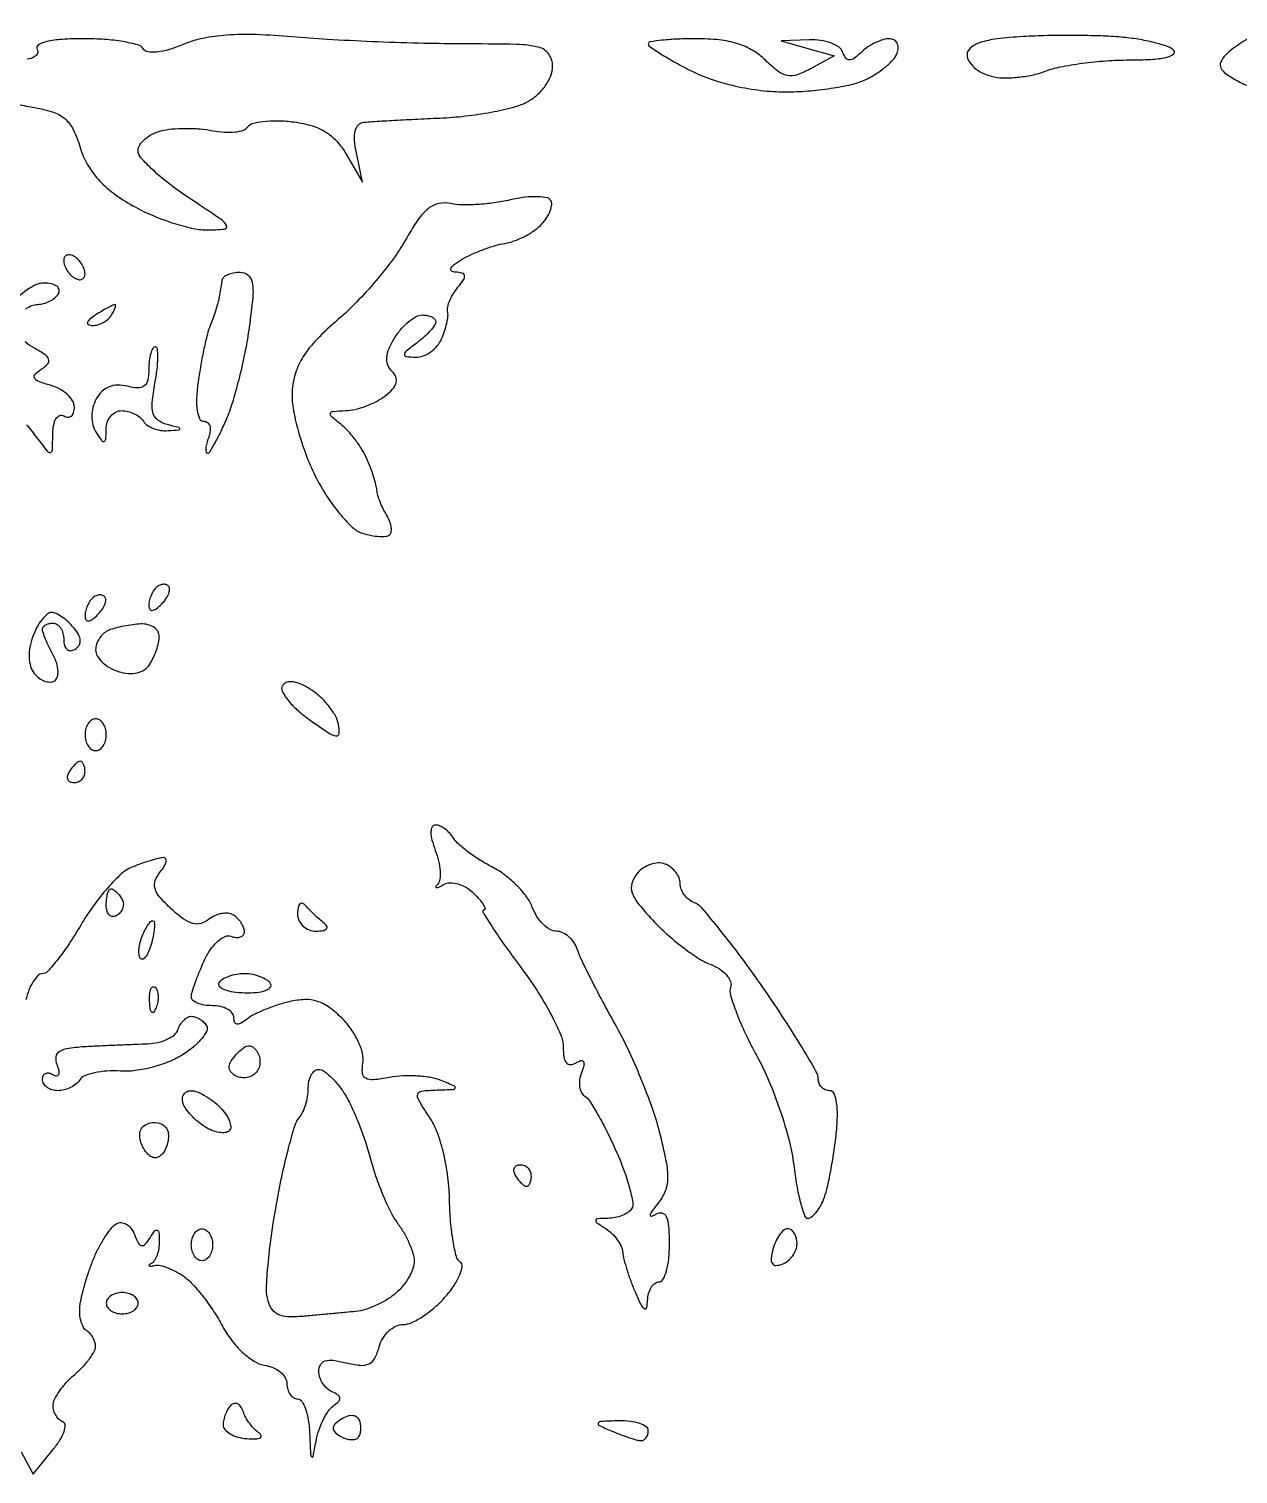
# Model space of a CAD drawing. Extents: x 0 to 102, y 0 to 135.
# Drawn here: x 66.73 to 76.35, y 116.06 to 127.57 of the extents above; entities that cross this region are included whole.
import ezdxf

# ---------------------------------------------------------------- set-up
doc = ezdxf.new("R2010")
doc.units = 0
doc.header["$MEASUREMENT"] = 0

msp = doc.modelspace()

# ---------------------------------------------------------------- linework, layer by layer
for points in [[(66.62497, 126.973067, 0.016315), (66.753219, 126.947806, -0.034756), (66.91251, 126.910285, -0.100649), (67.011346, 126.856105, -0.105399), (67.078588, 126.769235, -0.040279), (67.133919, 126.625802, 0.057367), (67.190723, 126.492293, 0.05469), (67.277129, 126.37282, 0.048828), (67.396763, 126.264065, 0.032001), (67.5531, 126.162476, 0.026741), (67.700791, 126.089525, 0.022244), (67.864697, 126.027673, 0.022817), (68.020165, 125.984523, 0.054925), (68.138654, 125.970792, 0.021075), (68.28407, 125.976104, 0.549275), (68.299307, 126.004838, 0.114807), (68.252522, 126.055503, 0.002885), (67.990604, 126.231172, -0.017838), (67.839243, 126.33939, -0.024311), (67.711491, 126.448086, -0.022597), (67.617043, 126.545097, -0.183734), (67.5954, 126.602005, -0.14519), (67.60882, 126.647247, -0.070856), (67.648798, 126.692993, -0.061097), (67.707653, 126.732321, -0.052862), (67.777179, 126.758602, -0.041918), (67.863339, 126.773569, -0.02124), (67.973405, 126.778606, -0.020938), (68.088198, 126.774171, -0.029236), (68.189919, 126.759946, 0.033555), (68.281814, 126.747903, 0.043153), (68.366966, 126.749864, 0.04925), (68.434382, 126.764071, 0.179673), (68.468304, 126.790489, -0.192016), (68.505464, 126.818029, -0.035327), (68.590958, 126.834274, -0.033423), (68.699556, 126.839743, -0.024935), (68.819252, 126.831789, -0.039391), (68.966723, 126.802668, -0.066371), (69.082383, 126.752914, -0.071853), (69.174704, 126.677912, -0.055275), (69.251779, 126.573227), (69.380783, 126.3501), (69.33248, 126.58275, -0.030417), (69.317552, 126.685768, -0.080261), (69.323276, 126.759868, -0.133667), (69.348665, 126.806008, -0.175443), (69.391538, 126.826965, -0.011637), (69.458569, 126.83261, -0.001264), (69.613384, 126.841635, -0.001549), (69.797791, 126.851343, -0.001249), (69.995996, 126.860666, 0.0176), (70.201041, 126.877043, 0.017187), (70.406071, 126.907877, 0.017365), (70.583945, 126.947348, 0.059647), (70.693946, 126.990298, 0.060147), (70.771752, 127.044857, 0.05574), (70.836607, 127.117658, 0.059155), (70.880188, 127.197775, 0.095259), (70.894825, 127.273846, 0.155992), (70.864, 127.370293, 0.180957), (70.784543, 127.423946, 0.053854), (70.609775, 127.446488, 0.004538), (70.154575, 127.451768, -0.00575), (69.827763, 127.456351, -0.003942), (69.457039, 127.468741, -0.003973), (69.100098, 127.48633, -0.008043), (68.81952, 127.506925, 0.013895), (68.533937, 127.524529, 0.025878), (68.302145, 127.520365, 0.03188), (68.111791, 127.494811, 0.050252), (67.954329, 127.446515, -0.02584), (67.841054, 127.405633, -0.047211), (67.744852, 127.386098, -0.063175), (67.6726, 127.387558, -0.221217), (67.634667, 127.412508, 0.192515), (67.592576, 127.443641, 0.022328), (67.475626, 127.46879, 0.024259), (67.328023, 127.486388, 0.017541), (67.162414, 127.4922, 0.015204), (66.989192, 127.486932, 0.040912), (66.867313, 127.469434, 0.079404), (66.800136, 127.442382, 0.417809), (66.7917, 127.4076, -0.248314), (66.793872, 127.375127, -0.167127), (66.767964, 127.347381, -0.085479), (66.71161, 127.328839, -0.03685)], [(66.701895, 125.340302, -0.066855), (66.749013, 125.367837, -0.09916), (66.795758, 125.3772, 0.066349), (66.842805, 125.383471, 0.052153), (66.890822, 125.402051, 0.053447), (66.932577, 125.429421, 0.08274), (66.9609, 125.4618, 0.193852), (66.966414, 125.4938, 0.184226), (66.948364, 125.521549, 0.108171), (66.905634, 125.540336, 0.049721), (66.844803, 125.5464, 0.147669), (66.75087, 125.51804, 0.026474), (66.602361, 125.407612, 0.024978)], [(66.707306, 124.419395, -0.007602), (66.789009, 124.31472, 0.006096), (66.872132, 124.207562, 0.292803), (66.896779, 124.199143, 0.333588), (66.912323, 124.218118, 0.007148), (66.915909, 124.345843, -0.04203), (66.922935, 124.417462, -0.091776), (66.942543, 124.468801, -0.168565), (66.970861, 124.492122, -0.231118), (67.0032, 124.4889, 0.125004), (67.035363, 124.478779, 0.188577), (67.062949, 124.487818, 0.148807), (67.081537, 124.515827, 0.07275), (67.0878, 124.55864, 0.13695), (67.073691, 124.609186, 0.071442), (67.031885, 124.660144, 0.062503), (66.970244, 124.703803, 0.056042), (66.89745, 124.732831, -0.019542), (66.803294, 124.762635, -0.178033), (66.770868, 124.789836, -0.33684), (66.77484, 124.820361, -0.054849), (66.824279, 124.860504, 0.0627), (66.875244, 124.903227, 0.278874), (66.882828, 124.939888, 0.163928), (66.852756, 124.978245, 0.022383), (66.76398, 125.030997, -0.055709), (66.695356, 125.078218, -0.081857)], [(66.663708, 116.24244), (66.759024, 116.064341), (66.916999, 116.25812, 0.029939), (66.97197, 116.334456, 0.05485), (67.005602, 116.403261, 0.085688), (67.014632, 116.454608, 0.316964), (66.996787, 116.4801, -0.102204), (66.966893, 116.498422, -0.068407), (66.941567, 116.529699, -0.064847), (66.924445, 116.568612, -0.071375), (66.9186, 116.609348, -0.115374), (66.929985, 116.65803, -0.03581), (66.968302, 116.72327, -0.033664), (67.023047, 116.792378, -0.031373), (67.0878, 116.85527, 0.025184), (67.152567, 116.916638, 0.029474), (67.207297, 116.981215, 0.030558), (67.246229, 117.040247, 0.131228), (67.257, 117.080579, 0.076387), (67.251774, 117.114586, 0.053271), (67.236224, 117.150227, 0.052927), (67.213333, 117.182049, 0.072092), (67.186274, 117.204725, -0.132168), (67.160322, 117.232338, -0.055212), (67.141159, 117.280138, -0.049394), (67.130949, 117.338822, -0.04545), (67.132008, 117.400068, -0.030577), (67.14461, 117.473813, -0.012199), (67.170465, 117.573085, -0.012019), (67.203632, 117.679094, -0.014822), (67.239815, 117.776132, -0.023271), (67.281433, 117.866146, -0.023921), (67.330889, 117.951052, -0.024524), (67.380697, 118.020188, -0.08618), (67.421579, 118.056444, -0.147809), (67.46021, 118.066724, -0.123692), (67.501144, 118.054974, -0.100192), (67.538266, 118.022059, -0.069933), (67.565471, 117.972969, 0.027078), (67.596196, 117.904267, 0.225488), (67.622562, 117.884118, 0.272795), (67.651249, 117.89374, 0.037405), (67.690478, 117.946457, -0.019406), (67.727912, 118.000732, -0.33615), (67.747348, 118.006314, -0.289488), (67.760345, 117.988797, -0.016388), (67.763305, 117.9183, -0.04164), (67.759108, 117.861729, -0.045366), (67.745581, 117.808295, -0.050287), (67.725424, 117.76538, -0.131063), (67.70115, 117.741816, 0.035682), (67.682008, 117.72924, 0.514603), (67.682231, 117.722343, 0.185885), (67.694351, 117.719628, 0.016344), (67.725844, 117.725354, -0.109002), (67.770078, 117.725151, -0.036021), (67.83262, 117.706233, -0.033886), (67.901054, 117.674557, -0.032542), (67.965558, 117.633547, -0.051365), (68.03418, 117.571639, -0.019547), (68.116807, 117.47255, -0.019115), (68.19887, 117.35705, -0.022197), (68.267604, 117.241108, 0.040331), (68.339246, 117.129669, 0.042241), (68.426855, 117.033028, 0.046102), (68.517877, 116.962703, 0.104705), (68.598939, 116.932466, -0.062456), (68.668086, 116.913096, -0.072149), (68.726672, 116.877825, -0.083435), (68.766134, 116.832681, -0.138846), (68.7798, 116.784416, 0.068161), (68.786135, 116.73816, 0.084673), (68.804651, 116.698948, 0.099768), (68.832139, 116.672728, 0.14167), (68.8644, 116.6634, -0.259253), (68.897768, 116.644852, -0.055008), (68.927533, 116.582633, -0.044589), (68.949955, 116.493784, -0.029058), (68.960521, 116.38845, 0.002069), (68.967987, 116.226316, 0.157598), (68.977113, 116.202273, 0.635542), (68.987914, 116.204881, 0.004464), (69.01135, 116.325, -0.034387), (69.033563, 116.411093, -0.032632), (69.06767, 116.494902, -0.034331), (69.107775, 116.564887, -0.089867), (69.147879, 116.606391, 0.042346), (69.189774, 116.64225, 0.216724), (69.200054, 116.670293, 0.233102), (69.185424, 116.695065, 0.048491), (69.13935, 116.719191, -0.088562), (69.098918, 116.744659, -0.06517), (69.064664, 116.785175, -0.064117), (69.041498, 116.833921, -0.079058), (69.0336, 116.883562, -0.127284), (69.047105, 116.935752, -0.193402), (69.083011, 116.964925, -0.10867), (69.147498, 116.970337, -0.028292), (69.250282, 116.95064, 0.035719), (69.363546, 116.930673, 0.137527), (69.433315, 116.942667, 0.163145), (69.479863, 116.987536, 0.056196), (69.513949, 117.075928, -0.070462), (69.542699, 117.144603, -0.069851), (69.589455, 117.202821, -0.075634), (69.646425, 117.242107, -0.113666), (69.705011, 117.2556, 0.109137), (69.773653, 117.270763, 0.036953), (69.863526, 117.320881, 0.034683), (69.957744, 117.39279, 0.033475), (70.042318, 117.477835, 0.029782), (70.110831, 117.566818, 0.048787), (70.156326, 117.650273, 0.065382), (70.174836, 117.716883, 0.284213), (70.159088, 117.752785, -0.180857), (70.128741, 117.796266, -0.01978), (70.102658, 117.917484, -0.022174), (70.083101, 118.069388, -0.016162), (70.074356, 118.239437, 0.026065), (70.060861, 118.428709, 0.026692), (70.027776, 118.614031, 0.028497), (69.979754, 118.776721, 0.059079), (69.920812, 118.895087, -0.008349), (69.828532, 119.041189, -0.198262), (69.821162, 119.088297, -0.3172), (69.850758, 119.114267, -0.019051), (69.97562, 119.122746, 0.003439), (70.10461, 119.127468, 0.292394), (70.119963, 119.138253, 0.409135), (70.114029, 119.152803, 0.004541), (70.0065, 119.197982, 0.055309), (69.924538, 119.221389, 0.027092), (69.8165, 119.233705, 0.026491), (69.701583, 119.234435, 0.03468), (69.597291, 119.222289, -0.020503), (69.467427, 119.203422, -0.152073), (69.406912, 119.215599, -0.253872), (69.38081, 119.256039, -0.061011), (69.384606, 119.338589, 0.104628), (69.381535, 119.414032, 0.046304), (69.347957, 119.50844, 0.043096), (69.292319, 119.605525, 0.044745), (69.221476, 119.690324, 0.038843), (69.11741, 119.779366, 0.080154), (69.022194, 119.827749, 0.085989), (68.921092, 119.841854, 0.050415), (68.799662, 119.825523, 0.020714), (68.703327, 119.798254, 0.018169), (68.605198, 119.762033, 0.01855), (68.51898, 119.7228, 0.050801), (68.46255, 119.686976, -0.034589), (68.414987, 119.654575, -0.161053), (68.382952, 119.647764, -0.278176), (68.36367, 119.662498, -0.094193), (68.3568, 119.698641, 0.173281), (68.343854, 119.734875, 0.093538), (68.307097, 119.765706, 0.073876), (68.252329, 119.786567, 0.054166), (68.1876, 119.7936, -0.038162), (68.122806, 119.798553, -0.057113), (68.068102, 119.813497, -0.075043), (68.030776, 119.835396, -0.226352), (68.0184, 119.861334, -0.07475), (68.024281, 119.900453, -0.011136), (68.049464, 119.976263, -0.012321), (68.083661, 120.065055, -0.010337), (68.12415, 120.157467, -0.042625), (68.172404, 120.241976, -0.059631), (68.2299, 120.307119, -0.075749), (68.287392, 120.344567, -0.198829), (68.33565, 120.346188, 0.064349), (68.376111, 120.336696, 0.110644), (68.410336, 120.34077, 0.150372), (68.432851, 120.357442, 0.160073), (68.4414, 120.383462, 0.095395), (68.434959, 120.416917, 0.052757), (68.41546, 120.453841, 0.049929), (68.386872, 120.488406, 0.056663), (68.353094, 120.51499, 0.114413), (68.31122, 120.529134, 0.069468), (68.258745, 120.526991, 0.063816), (68.20413, 120.509678, 0.064661), (68.155911, 120.479207, -0.10985), (68.09412, 120.447515, -0.13402), (68.029361, 120.448251, -0.089153), (67.954394, 120.48499, -0.029139), (67.859218, 120.563824, -0.026188), (67.768116, 120.658075, -0.106401), (67.729805, 120.727536, -0.161633), (67.731592, 120.7903, -0.086155), (67.770659, 120.858401, 0.032725), (67.803738, 120.904028, 0.085878), (67.819079, 120.941293, 0.208442), (67.814729, 120.963695, 0.266162), (67.796109, 120.972638, 0.045639), (67.756443, 120.966084, 0.01073), (67.69168, 120.947712, 0.010966), (67.617833, 120.923255, 0.010589), (67.544254, 120.895315, 0.091091), (67.460684, 120.842247, 0.025222), (67.351719, 120.730525, 0.024587), (67.238967, 120.589171, 0.023519), (67.138838, 120.435378, -0.014215), (67.045956, 120.28674, -0.020535), (66.954927, 120.161368, -0.016873), (66.874211, 120.066084, -0.211636), (66.832046, 120.0474, 0.200285), (66.797907, 120.033154, 0.054041), (66.760616, 119.986291, 0.045834), (66.726226, 119.919015, 0.033776), (66.700411, 119.83937, -0.036265)]]:
    msp.add_lwpolyline(points, format="xyb")
for points in [[(72.0369, 127.4922, 0.010002), (71.890936, 127.48928, 0.016548), (71.768031, 127.480279, 0.010488), (71.67011, 127.467759, 0.37146), (71.6562, 127.451619, 0.24871), (71.667948, 127.429462, 0.008158), (71.754615, 127.372752, 0.013855), (71.862828, 127.308561, 0.008987), (71.99123, 127.240119, 0.036098), (72.157269, 127.170001, 0.026375), (72.350018, 127.115684, 0.025834), (72.552667, 127.080838, 0.029666), (72.748649, 127.0692, 0.019906), (72.925829, 127.076257, 0.017737), (73.108892, 127.097417, 0.018089), (73.272129, 127.128257, 0.051201), (73.381865, 127.165259, 0.033554), (73.465813, 127.210534, 0.032633), (73.543774, 127.267012, 0.034401), (73.60545, 127.325743, 0.09394), (73.636991, 127.376759, 0.085088), (73.645773, 127.420842, 0.132418), (73.63675, 127.458289, 0.149706), (73.61134, 127.48312, 0.11973), (73.573965, 127.4922, 0.076061), (73.524806, 127.484678, 0.036378), (73.465239, 127.461136, 0.034992), (73.405353, 127.426922, 0.04184), (73.354545, 127.38645, -0.026382), (73.294699, 127.33568, -0.164145), (73.257114, 127.323, -0.247772), (73.22858, 127.338064, -0.062037), (73.203675, 127.38645, 0.156205), (73.172589, 127.426392, 0.061786), (73.11002, 127.458659, 0.053159), (73.028484, 127.479174, 0.044438), (72.9393, 127.483767), (72.7137, 127.475334), (72.9252, 127.415133), (73.1367, 127.354931), (72.948289, 127.252427, -0.041912), (72.841066, 127.205251, -0.130567), (72.76302, 127.199697, -0.11831), (72.687963, 127.233589, -0.031443), (72.588739, 127.321061, 0.063176), (72.488117, 127.399028, 0.058143), (72.368417, 127.452035, 0.048668), (72.221222, 127.482403, 0.026557)], [(75.4209, 127.504685, 0.014003), (75.259756, 127.514345, 0.006612), (75.051436, 127.51823, 0.006547), (74.833119, 127.516556, 0.009186), (74.63835, 127.508929, 0.015027), (74.430794, 127.490708, 0.050259), (74.297544, 127.461184, 0.092137), (74.221052, 127.419174, 0.224882), (74.1942, 127.362491, 0.14128), (74.208569, 127.312652, 0.07275), (74.251085, 127.262851, 0.06306), (74.313793, 127.220597, 0.055329), (74.387852, 127.19302, 0.056048), (74.478915, 127.180751, 0.029162), (74.593608, 127.184923, 0.028588), (74.712254, 127.203077, 0.038601), (74.81636, 127.233708, -0.042111), (74.936304, 127.268088, -0.015587), (75.109835, 127.296771, -0.015319), (75.302085, 127.316448, -0.017843), (75.485627, 127.323, 0.013953), (75.65814, 127.327815, 0.038887), (75.778122, 127.343934, 0.09337), (75.83704, 127.368669, 0.483328), (75.83967, 127.398935, 0.106792), (75.788004, 127.430205, 0.021033), (75.683504, 127.461322, 0.021423), (75.556347, 127.487696, 0.018451)], [(76.79565, 127.570121, 0.019895), (76.713591, 127.563967, 0.015145), (76.624382, 127.550946, 0.015383), (76.541383, 127.533604, 0.034337), (76.479911, 127.514225, 0.033789), (76.424512, 127.488036, 0.019402), (76.361426, 127.449536, 0.01932), (76.300759, 127.405731, 0.030356), (76.252637, 127.363122, 0.088903), (76.213968, 127.307566, 0.225011), (76.21454, 127.259568, 0.131474), (76.256458, 127.21139, 0.025486), (76.356153, 127.15131, 0.039475), (76.467389, 127.102634, 0.07562), (76.562994, 127.084977, 0.075576), (76.659561, 127.096542, 0.039388), (76.773777, 127.138077, 0.055908), (76.858639, 127.188857, 0.062474), (76.926645, 127.255558, 0.068675), (76.970905, 127.330554, 0.099331), (76.986, 127.405786, 0.069598), (76.975008, 127.484369, 0.146197), (76.942135, 127.535851, 0.133629), (76.884028, 127.56367, 0.054024)], [(70.88347, 126.198878, 0.247758), (70.852502, 126.225078, 0.046805), (70.776535, 126.234462, 0.039218), (70.674775, 126.229469, 0.024011), (70.5564, 126.208486, -0.022035), (70.430133, 126.185589, -0.018862), (70.295608, 126.172417, -0.019281), (70.172355, 126.169788, -0.050263), (70.084396, 126.180186, 0.107783), (69.989329, 126.180506, 0.117786), (69.906164, 126.140757, 0.073684), (69.822605, 126.049858, 0.021056), (69.721555, 125.886561, -0.031596), (69.625054, 125.737717, -0.016345), (69.487122, 125.563997, -0.016184), (69.333146, 125.394044, -0.023596), (69.185995, 125.255542, 0.022201), (69.017615, 125.097943, 0.05154), (68.910188, 124.962644, 0.06535), (68.848236, 124.830216, 0.061987), (68.821117, 124.683872, 0.058429), (68.82873, 124.551171, 0.023409), (68.868638, 124.373408, 0.022781), (68.930025, 124.183864, 0.026682), (69.00572, 124.010705, 0.026562), (69.095383, 123.853587, 0.029258), (69.198597, 123.712081, 0.030495), (69.300096, 123.603054, 0.113696), (69.380265, 123.555677, 0.028437), (69.450016, 123.537831, 0.036129), (69.515972, 123.529785, 0.039176), (69.569961, 123.53136, 0.171126), (69.598347, 123.544947, 0.171683), (69.610317, 123.570024, 0.066658), (69.609232, 123.609019, 0.055691), (69.596445, 123.654824, 0.043928), (69.573058, 123.700721, -0.025522), (69.54586, 123.749568, -0.020932), (69.521765, 123.804234, -0.021427), (69.503854, 123.856448, -0.051097), (69.496301, 123.8967, 0.044192), (69.488728, 123.940369, 0.012753), (69.469416, 124.006151, 0.012721), (69.443754, 124.079515, 0.013237), (69.414708, 124.1505, 0.035313), (69.376557, 124.222813, 0.023308), (69.32326, 124.300271, 0.023474), (69.264067, 124.371088, 0.041339), (69.208043, 124.422759, -0.013365), (69.133815, 124.48391, -0.305028), (69.126995, 124.509257, -0.297836), (69.147924, 124.525586, -0.01296), (69.2451, 124.5312, 0.05032), (69.320439, 124.54123, 0.029903), (69.407222, 124.567381, 0.029699), (69.491499, 124.604197, 0.044635), (69.559406, 124.646814, 0.042408), (69.620561, 124.702033, 0.119242), (69.648724, 124.751884, 0.164196), (69.64643, 124.799041, 0.103188), (69.61591, 124.84565, -0.107686), (69.583209, 124.896572, -0.111226), (69.575169, 124.955872, -0.082393), (69.593397, 125.026905, -0.035676), (69.639204, 125.113426, -0.039223), (69.689892, 125.181983, -0.042222), (69.74953, 125.239968, -0.046285), (69.808897, 125.280101, -0.126149), (69.85765, 125.2926, -0.048823), (69.898426, 125.288609, -0.068823), (69.932901, 125.276701, -0.089006), (69.956116, 125.259143, -0.188617), (69.9642, 125.238477, -0.155757), (69.955344, 125.210737, -0.027186), (69.92071, 125.167238, -0.027231), (69.872836, 125.118963, -0.021457), (69.81615, 125.071967, 0.007864), (69.72875, 125.003428, 0.205716), (69.715141, 124.977558, 0.40921), (69.728704, 124.961402, 0.019065), (69.807099, 124.956891, 0.095292), (69.865075, 124.966882, 0.064825), (69.924296, 124.99848, 0.062384), (69.975736, 125.045848, 0.072504), (70.01088, 125.10225, 0.024448), (70.034467, 125.164241, 0.024657), (70.051815, 125.228065, 0.02539), (70.061307, 125.284955, 0.08456), (70.059263, 125.322655, -0.117531), (70.059662, 125.358582, -0.039914), (70.076447, 125.408417, -0.037085), (70.104527, 125.462513, -0.034961), (70.14079, 125.513005, 0.023989), (70.186088, 125.573244, 0.188812), (70.1937, 125.606723, 0.304693), (70.175455, 125.626657, 0.054038), (70.122609, 125.633573, -0.128766), (70.090226, 125.642824, -0.397878), (70.084519, 125.662741, -0.117884), (70.111792, 125.694279, -0.022524), (70.1757, 125.735975, -0.026067), (70.252783, 125.776195, -0.017372), (70.344787, 125.81445, -0.017511), (70.436879, 125.845408, -0.032486), (70.513717, 125.86294, 0.046395), (70.586825, 125.881772, 0.030208), (70.667005, 125.916167, 0.030328), (70.741823, 125.959629, 0.049666), (70.798487, 126.00603, 0.043218), (70.84056, 126.05608, 0.049431), (70.871281, 126.110509, 0.056087), (70.887104, 126.16112, 0.14445)], [(67.0878, 125.7579, 0.076764), (67.05545, 125.77159, 0.154201), (67.028051, 125.769976, 0.186277), (67.009904, 125.75363, 0.117858), (67.0032, 125.725586, 0.085235), (67.009421, 125.689358, 0.053414), (67.028051, 125.650478, 0.051777), (67.055438, 125.614973, 0.064269), (67.0878, 125.5887, 0.076764), (67.12015, 125.57501, 0.154201), (67.147549, 125.576624, 0.186277), (67.165696, 125.59297, 0.117858), (67.1724, 125.621014, 0.085235), (67.166179, 125.657242, 0.053414), (67.147549, 125.696122, 0.051777), (67.120162, 125.731627, 0.064269)], [(68.407039, 125.631, 0.044637), (68.354719, 125.62632, 0.058837), (68.308942, 125.612362, 0.072249), (68.276053, 125.591845, 0.180987), (68.262441, 125.56755, -0.003619), (68.257558, 125.537257, -0.001667), (68.250783, 125.497887, -0.001651), (68.243383, 125.456527, -0.002288), (68.236456, 125.4195, -0.021486), (68.226691, 125.378253, -0.008514), (68.209897, 125.322474, -0.008408), (68.189698, 125.262783, -0.010438), (68.168827, 125.208, 0.03419), (68.146132, 125.138704, 0.009039), (68.119543, 125.025185, 0.00913), (68.093925, 124.894616, 0.009268), (68.073231, 124.76385, 0.021775), (68.060822, 124.633439, 0.047428), (68.065184, 124.53313, 0.072634), (68.084157, 124.467948, 0.293662), (68.11737, 124.4466, -0.169304), (68.146949, 124.436289, -0.15042), (68.16545, 124.409323, -0.106921), (68.169143, 124.36827, -0.060846), (68.157006, 124.3197, 0.025128), (68.141083, 124.271024, 0.046488), (68.133927, 124.230077, 0.06976), (68.135591, 124.201995, 0.357203), (68.14682, 124.1928, 0.260764), (68.166752, 124.203954, 0.011173), (68.208774, 124.275984, 0.016669), (68.255517, 124.367452, 0.010831), (68.303649, 124.475978, 0.026549), (68.353299, 124.615143, 0.011649), (68.404824, 124.804025, 0.011491), (68.45032, 125.007449, 0.015095), (68.481923, 125.195078, 0.009471), (68.51023, 125.4344, 0.067331), (68.506075, 125.550878, 0.184339), (68.47206, 125.60831, 0.169471)], [(67.410043, 125.375905, 0.104523), (67.393973, 125.371667, 0.008096), (67.354303, 125.350899, 0.01079), (67.307512, 125.324105, 0.008026), (67.257, 125.2926, 0.027275), (67.210122, 125.258545, 0.147021), (67.192632, 125.232761, 0.37991), (67.200115, 125.216097, 0.102799), (67.230857, 125.209295, 0.074131), (67.273275, 125.215063, 0.053889), (67.317376, 125.233232, 0.054031), (67.356442, 125.260329, 0.075854), (67.3839, 125.2926, 0.020509), (67.402126, 125.324988, 0.041889), (67.413147, 125.351968, 0.071273), (67.416095, 125.370031, 0.434568)], [(67.731715, 125.0388, 0.276153), (67.711775, 125.026877, 0.053023), (67.695191, 124.986199, 0.042999), (67.683752, 124.928346, 0.027323), (67.68, 124.859733, -0.047774), (67.671747, 124.773551, -0.179718), (67.643995, 124.727939, -0.183202), (67.593598, 124.712007, -0.049936), (67.509693, 124.725202, 0.069114), (67.432687, 124.734313, 0.091434), (67.363654, 124.720133, 0.09463), (67.305943, 124.682843, 0.079428), (67.261796, 124.624761, 0.060402), (67.235513, 124.557145, 0.062425), (67.22654, 124.485966, 0.064984), (67.235439, 124.417406, 0.076455), (67.261608, 124.357442, 0.013783), (67.304949, 124.292941, 0.327875), (67.324544, 124.286493, 0.307934), (67.337553, 124.303338, 0.012855), (67.340305, 124.38315, -0.080781), (67.350009, 124.439699, -0.090969), (67.37703, 124.48771, -0.099755), (67.416909, 124.51982, -0.120336), (67.463507, 124.5312, -0.061875), (67.514017, 124.524925, -0.051278), (67.564963, 124.506349, -0.053305), (67.608738, 124.478988, -0.08825), (67.6377, 124.4466, 0.106566), (67.668171, 124.414917, 0.056793), (67.71665, 124.389734, 0.052748), (67.774444, 124.374345, 0.05589), (67.833043, 124.371814, 0.003823), (67.920097, 124.378455, 0.434715), (67.926499, 124.386588, 0.296004), (67.917944, 124.39617, 0.002968), (67.825473, 124.420813, -0.094722), (67.752978, 124.455244, -0.164803), (67.715128, 124.509184, -0.097171), (67.707069, 124.597055, -0.020795), (67.729139, 124.749399, 0.016262), (67.746243, 124.860374, 0.027882), (67.752291, 124.953789, 0.028143), (67.748999, 125.02322, 0.384174)], [(67.83651, 123.13389, 0.128169), (67.815496, 123.146215, 0.100736), (67.789072, 123.148193, 0.089268), (67.76124, 123.139456, 0.075941), (67.7364, 123.1212, 0.063896), (67.714794, 123.093233, 0.039129), (67.696567, 123.055688, 0.038674), (67.684136, 123.014985, 0.054831), (67.68, 122.97738, 0.142677), (67.687925, 122.950172, 0.290264), (67.70729, 122.941081, 0.131573), (67.73863, 122.953881, 0.034019), (67.78011, 122.99007, 0.041736), (67.815233, 123.031603, 0.061283), (67.837973, 123.073613, 0.080535), (67.845785, 123.109731, 0.212536)], [(67.32891, 123.04929, 0.128169), (67.307896, 123.061615, 0.100736), (67.281472, 123.063593, 0.089268), (67.25364, 123.054856, 0.075941), (67.2288, 123.0366, 0.063896), (67.207194, 123.008633, 0.039129), (67.188967, 122.971088, 0.038674), (67.176536, 122.930385, 0.054831), (67.1724, 122.89278, 0.142677), (67.180325, 122.865572, 0.290264), (67.19969, 122.856481, 0.131573), (67.23103, 122.869281, 0.034019), (67.27251, 122.90547, 0.041736), (67.307633, 122.947003, 0.061283), (67.330373, 122.989013, 0.080535), (67.338185, 123.025131, 0.212536)], [(66.905515, 122.9238, 0.180124), (66.870997, 122.910948, 0.048407), (66.829968, 122.867885, 0.042557), (66.789683, 122.806316, 0.033042), (66.756417, 122.73345, 0.045988), (66.733004, 122.648956, 0.055076), (66.727369, 122.566635, 0.061822), (66.739475, 122.494009, 0.097682), (66.768729, 122.438281, 0.062409), (66.80663, 122.401678, 0.073429), (66.850469, 122.377914, 0.085583), (66.893283, 122.37015, 0.141487), (66.928415, 122.379966, 0.18048), (66.951615, 122.409852, 0.087653), (66.957882, 122.458497, 0.066996), (66.946763, 122.519425, 0.044301), (66.918829, 122.584973, -0.011502), (66.88635, 122.649167, -0.013847), (66.858918, 122.710975, -0.012543), (66.838714, 122.763862, -0.085164), (66.834, 122.791338, -0.172069), (66.840476, 122.8096, -0.09386), (66.858851, 122.825141, -0.074282), (66.886236, 122.835654, -0.054621), (66.9186, 122.8392, -0.153634), (66.950865, 122.829046, -0.097988), (66.978349, 122.800456, -0.080552), (66.996894, 122.757738, -0.062283), (67.0032, 122.707307, 0.070066), (67.009739, 122.660873, 0.144925), (67.029258, 122.630263, 0.189834), (67.058202, 122.620021, 0.130347), (67.091908, 122.630239, 0.110253), (67.124619, 122.662161, 0.160707), (67.134865, 122.700789, 0.115588), (67.120896, 122.747679, 0.043282), (67.081549, 122.804432, 0.034653), (67.03796, 122.85011, 0.035925), (66.988974, 122.888736, 0.038431), (66.941923, 122.915616, 0.111009)], [(67.61655, 122.832521, 0.021348), (67.552134, 122.826853, 0.015398), (67.480926, 122.815269, 0.015599), (67.413791, 122.800028, 0.032283), (67.36275, 122.783171, 0.083885), (67.322321, 122.758333, 0.064895), (67.288064, 122.719503, 0.064878), (67.264897, 122.673178, 0.083731), (67.257, 122.626351, 0.13563), (67.270234, 122.578461, 0.067741), (67.309805, 122.528974, 0.059568), (67.368012, 122.485453, 0.053976), (67.436762, 122.455148, 0.053604), (67.516892, 122.438886, 0.079658), (67.588193, 122.443588, 0.092603), (67.646573, 122.468928, 0.103321), (67.689266, 122.512897, 0.03459), (67.717216, 122.564594, 0.025656), (67.741021, 122.625041, 0.026151), (67.757636, 122.684706, 0.051807), (67.763305, 122.73345, 0.141907), (67.752307, 122.773235, 0.106747), (67.72073, 122.806174, 0.089995), (67.673037, 122.827147, 0.070083)], [(68.978212, 122.305308, 0.03507), (68.899133, 122.350085, 0.071376), (68.831118, 122.371319, 0.106941), (68.778705, 122.368539, 0.190031), (68.744567, 122.343035, 0.257245), (68.742338, 122.298489, 0.052765), (68.785632, 122.22928, 0.043426), (68.859359, 122.150335, 0.028505), (68.95648, 122.072474, 0.006758), (69.111261, 121.965383, 0.108335), (69.170113, 121.942154, 0.443125), (69.194966, 121.962013, 0.064519), (69.190125, 122.034747, 0.079163), (69.16576, 122.100813, 0.038298), (69.115655, 122.175991, 0.036744), (69.050157, 122.248029, 0.043558)], [(67.257, 122.0778, 0.148195), (67.224737, 122.068023, 0.098894), (67.197251, 122.040523, 0.082425), (67.178719, 121.999414, 0.064853), (67.1724, 121.9509, 0.064853), (67.178719, 121.902386, 0.082425), (67.197251, 121.861277, 0.098894), (67.224737, 121.833777, 0.148195), (67.257, 121.824, 0.148195), (67.289263, 121.833777, 0.098894), (67.316749, 121.861277, 0.082425), (67.335281, 121.902386, 0.064853), (67.3416, 121.9509, 0.064853), (67.335281, 121.999414, 0.082425), (67.316749, 122.040523, 0.098894), (67.289263, 122.068023, 0.148195)], [(67.135093, 121.7394, 0.151918), (67.117265, 121.733855, 0.038439), (67.093386, 121.714549, 0.035638), (67.068257, 121.687183, 0.029505), (67.0455, 121.6548, 0.082592), (67.032259, 121.622474, 0.161196), (67.034891, 121.595051, 0.182303), (67.052779, 121.576823, 0.108972), (67.082807, 121.5702, 0.093332), (67.117007, 121.57664, 0.09642), (67.146082, 121.595051, 0.099167), (67.165542, 121.62252, 0.105053), (67.1724, 121.6548, 0.042167), (67.169664, 121.687189, 0.061769), (67.161441, 121.714549, 0.081139), (67.149359, 121.733101, 0.210953)], [(69.96209, 121.2318, 0.274928), (69.936228, 121.216417, 0.123546), (69.926012, 121.176699, 0.065714), (69.934069, 121.112751, 0.026693), (69.960893, 121.028999, -0.033014), (69.986132, 120.946626, -0.040061), (69.998296, 120.866805, -0.044404), (69.997123, 120.800163, -0.157785), (69.979949, 120.761635, 0.060302), (69.965961, 120.741702, 0.544343), (69.970207, 120.734033, 0.131663), (69.989868, 120.737887, 0.01675), (70.028299, 120.75833, -0.130761), (70.078838, 120.771902, -0.073017), (70.142305, 120.762732, -0.064634), (70.208476, 120.733313, -0.059561), (70.266992, 120.687294, -0.018192), (70.314255, 120.636461, -0.040544), (70.345419, 120.593861, -0.082638), (70.356823, 120.56577, -0.480451), (70.348202, 120.555, 0.583118), (70.339477, 120.539581, 0.007459), (70.412335, 120.422273, 0.012237), (70.511024, 120.276512, 0.006765), (70.638259, 120.103163, -0.018224), (70.768853, 119.916413, -0.020942), (70.87919, 119.728929, -0.02058), (70.958674, 119.56392, -0.10229), (70.9794, 119.46367, 0.036818), (70.98515, 119.385682, 0.129921), (71.004811, 119.339897, 0.236269), (71.036584, 119.324831, 0.133872), (71.078377, 119.337185, -0.058114), (71.119103, 119.356233, -0.351806), (71.139466, 119.34868, -0.201774), (71.14356, 119.319803, -0.027269), (71.124372, 119.260288, 0.058181), (71.109957, 119.203878, 0.067565), (71.110011, 119.148526, 0.07858), (71.123855, 119.102594, 0.142871), (71.149886, 119.073705, -0.112137), (71.189423, 119.034834, -0.01246), (71.255532, 118.92594, -0.01467), (71.32811, 118.790316, -0.011389), (71.399301, 118.638801, -0.016103), (71.461371, 118.485305, -0.022278), (71.506323, 118.343762, -0.019778), (71.532915, 118.226727, -0.186478), (71.523617, 118.177005, -0.108647), (71.495485, 118.147994, -0.050049), (71.448681, 118.12337, -0.046294), (71.392136, 118.106386, -0.047587), (71.333957, 118.100305, 0.011795), (71.253392, 118.097674, 0.34239), (71.238782, 118.084963, 0.298431), (71.246566, 118.065753, 0.010134), (71.3178, 118.01852, -0.051621), (71.366971, 117.979693, -0.044571), (71.409884, 117.929783, -0.046845), (71.440693, 117.876895, -0.089443), (71.453079, 117.829465, 0.043736), (71.462328, 117.773725, 0.013019), (71.486024, 117.690663, 0.012952), (71.51763, 117.598338, 0.013651), (71.553466, 117.5094, 0.010716), (71.598786, 117.411042, 0.135846), (71.625503, 117.380779, 0.523516), (71.643407, 117.388077, 0.045777), (71.650838, 117.44595, -0.054934), (71.659163, 117.502582, -0.072704), (71.679476, 117.55051, -0.090437), (71.708099, 117.582726, -0.167543), (71.7408, 117.594, 0.280045), (71.773444, 117.61384, 0.051215), (71.800549, 117.682446, 0.04194), (71.819265, 117.779719, 0.02657), (71.8254, 117.895093, 0.017576), (71.820435, 118.036297, 0.08735), (71.801284, 118.113035, 0.240421), (71.767164, 118.140633, 0.189522), (71.71965, 118.132653, -0.054874), (71.683221, 118.115886, -0.567183), (71.673107, 118.124583, -0.116256), (71.68609, 118.155061, -0.011929), (71.734314, 118.217448, 0.074037), (71.791492, 118.314124, 0.09163), (71.812601, 118.416398, 0.055657), (71.799984, 118.555579, 0.012323), (71.746205, 118.789209, 0.022951), (71.686973, 118.982893, 0.012191), (71.596932, 119.217077, 0.01211), (71.493046, 119.452444, 0.018378), (71.390436, 119.651172, -0.005328), (71.292152, 119.82992, -0.005943), (71.201289, 120.004372, -0.005514), (71.127311, 120.154718, -0.030963), (71.093728, 120.23775, 0.067243), (71.065918, 120.294348, 0.064884), (71.023802, 120.34231, 0.069963), (70.974376, 120.374758, 0.110756), (70.925139, 120.3858, -0.13476), (70.874187, 120.399787, -0.062454), (70.819546, 120.442243, -0.055241), (70.769742, 120.50445, -0.050399), (70.732959, 120.577945, 0.069369), (70.687612, 120.66059, 0.035502), (70.610247, 120.750357, 0.034445), (70.515845, 120.833093, 0.043594), (70.417802, 120.895058, -0.020649), (70.320158, 120.950679, -0.02035), (70.226944, 121.01442, -0.020718), (70.150058, 121.076837, -0.069843), (70.108046, 121.125912, 0.047633), (70.076365, 121.16642, 0.046093), (70.037264, 121.200695, 0.049758), (69.996972, 121.224206, 0.1076)], [(71.789285, 120.92162, 0.106465), (71.735392, 120.930001, 0.069887), (71.673574, 120.917637, 0.065563), (71.613549, 120.887306, 0.069926), (71.564888, 120.843012, 0.10722), (71.525406, 120.767008, 0.15605), (71.528713, 120.692117, 0.084382), (71.581469, 120.600422, 0.016949), (71.706753, 120.458827, 0.022031), (71.815233, 120.353954, 0.018875), (71.938106, 120.253225, 0.019295), (72.056824, 120.170187, 0.050366), (72.149526, 120.122965, -0.049992), (72.222409, 120.085908, -0.067783), (72.278555, 120.038073, -0.085538), (72.310286, 119.987363, -0.179445), (72.311815, 119.941546, 0.155088), (72.310913, 119.877265, 0.017408), (72.358647, 119.737226, 0.019807), (72.429628, 119.570702, 0.014849), (72.520305, 119.393174, -0.026099), (72.617216, 119.192419, -0.017799), (72.706978, 118.955359, -0.017973), (72.777356, 118.719879, -0.034162), (72.813951, 118.525608, 0.013918), (72.837803, 118.36308, 0.022268), (72.868148, 118.226152, 0.018089), (72.900506, 118.121094, 0.31918), (72.927933, 118.1016, 0.171341), (72.956539, 118.111699, 0.049426), (72.990458, 118.14509, 0.043468), (73.023761, 118.192982, 0.034593), (73.051243, 118.24965, 0.037084), (73.076821, 118.329978, 0.01018), (73.105011, 118.459828, 0.010231), (73.131026, 118.608737, 0.010511), (73.150665, 118.75725, 0.018784), (73.161666, 118.907912, 0.04374), (73.155777, 119.020834, 0.066919), (73.135382, 119.09363, 0.2995), (73.10017, 119.1168, -0.100794), (73.065684, 119.123823, -0.098341), (73.036346, 119.143803, -0.097522), (73.016693, 119.17364, -0.09731), (73.0098, 119.208724, 0.131183), (72.993893, 119.268309, 0.005408), (72.880585, 119.460561, 0.009082), (72.738455, 119.686486, 0.006289), (72.56992, 119.936957, 0.007978), (72.393407, 120.183779, 0.011075), (72.226937, 120.398751, 0.007771), (72.082169, 120.571813, 0.123684), (72.02002, 120.615484, -0.078674), (71.977962, 120.639757, -0.065272), (71.942318, 120.67726, -0.066692), (71.918218, 120.721753, -0.091062), (71.91, 120.7665, 0.098889), (71.901001, 120.811553, 0.066858), (71.87454, 120.856945, 0.063861), (71.835434, 120.895782, 0.072121)], [(67.378907, 120.7242, -0.145859), (67.396538, 120.718945, -0.040575), (67.419553, 120.701066, -0.037297), (67.443512, 120.675588, -0.031646), (67.464887, 120.645446, -0.108373), (67.476867, 120.611327, -0.099685), (67.474006, 120.574216, -0.095498), (67.456706, 120.539825, -0.090427), (67.42758, 120.513553, -0.136093), (67.394928, 120.504056, -0.190788), (67.366857, 120.514767, -0.140899), (67.347912, 120.545717, -0.067432), (67.3416, 120.592307, -0.026751), (67.344306, 120.642846, -0.042195), (67.352559, 120.685456, -0.051652), (67.364514, 120.715487, -0.279105)], [(68.92785, 120.591234, 0.129577), (68.903824, 120.608426, 0.297449), (68.883038, 120.60389, 0.152297), (68.868668, 120.575977, 0.043317), (68.8644, 120.5268, 0.102919), (68.875651, 120.472721, 0.101386), (68.907563, 120.427285, 0.098893), (68.955539, 120.397257, 0.092982), (69.01245, 120.387095, 0.037587), (69.065857, 120.391586, 0.159858), (69.093963, 120.406078, 0.327207), (69.097008, 120.426894, 0.111066), (69.0759, 120.45153, -0.017789), (69.038893, 120.481255, -0.011028), (68.997513, 120.518613, -0.01106), (68.958241, 120.557348, -0.019542)], [(67.711725, 120.4704, -0.382544), (67.723367, 120.459965, -0.039062), (67.724625, 120.419712, -0.033279), (67.718284, 120.36402, -0.018968), (67.703635, 120.297844, -0.027385), (67.683336, 120.234591, -0.055867), (67.659427, 120.188317, -0.101575), (67.636101, 120.16525, -0.354513), (67.616504, 120.167296, -0.159916), (67.60379, 120.192435, -0.049528), (67.601553, 120.235312, -0.043827), (67.608516, 120.286793, -0.036107), (67.624593, 120.339851, -0.023125), (67.646483, 120.389852, -0.03242), (67.670853, 120.432051, -0.033773), (67.694338, 120.46256, -0.215033)], [(68.4414, 120.0474, 0.041288), (68.377202, 120.04209, 0.043533), (68.315918, 120.026306, 0.047691), (68.266051, 120.00317, 0.122487), (68.237806, 119.975592, 0.352581), (68.241289, 119.947732, 0.101753), (68.280608, 119.922769, 0.056113), (68.352103, 119.904455, 0.027564), (68.445835, 119.896607, 0.029321), (68.539299, 119.89943, 0.062645), (68.60976, 119.91474, 0.123043), (68.646662, 119.939125, 0.335717), (68.64943, 119.968415, 0.114524), (68.619352, 119.99872, 0.049601), (68.568185, 120.024198, 0.045553), (68.505925, 120.041552, 0.045227)], [(67.731113, 119.939887, -0.126455), (67.747461, 119.912229, -0.060344), (67.754158, 119.871172, -0.05415), (67.750992, 119.824003, -0.051402), (67.737791, 119.777737, -0.054073), (67.719048, 119.742487, -0.470617), (67.70363, 119.741028, -0.168741), (67.691674, 119.765711, -0.018894), (67.686679, 119.82885, -0.028489), (67.687609, 119.887747, -0.077125), (67.696976, 119.928354, -0.208169), (67.712597, 119.943797, -0.296942)], [(68.020457, 119.709, -0.087951), (68.051652, 119.70347, -0.053319), (68.08538, 119.686867, -0.05133), (68.116387, 119.662475, -0.062106), (68.139581, 119.633654, -0.256572), (68.141603, 119.594243, -0.058308), (68.104341, 119.535792, -0.046459), (68.039683, 119.470021, -0.030244), (67.954224, 119.406311, -0.048357), (67.845833, 119.349398, -0.03136), (67.711531, 119.30427, -0.031452), (67.573455, 119.276484, -0.050758), (67.453716, 119.272379, 0.031103), (67.346963, 119.272909, 0.03827), (67.248266, 119.259633, 0.042039), (67.169982, 119.235909, 0.161109), (67.131473, 119.203621, -0.086374), (67.101975, 119.170386, -0.053382), (67.057766, 119.142304, -0.051594), (67.006518, 119.123238, -0.06335), (66.955907, 119.1168, -0.07183), (66.909321, 119.123527, -0.086957), (66.86981, 119.143118, -0.100396), (66.843396, 119.172227, -0.135004), (66.834, 119.206393, -0.107279), (66.840532, 119.236484, -0.18139), (66.858567, 119.254485, -0.162559), (66.885681, 119.257295, -0.083829), (66.917631, 119.244299, 0.1144), (66.946174, 119.234657, 0.32948), (66.963073, 119.244755, 0.155351), (66.96571, 119.274857, 0.036408), (66.95088, 119.323906, -0.124631), (66.943328, 119.387375, -0.224513), (66.971074, 119.430543, -0.106691), (67.04387, 119.456725, -0.020446), (67.184499, 119.46967, -0.001093), (67.308156, 119.4757, -0.000808), (67.445028, 119.481852, -0.000816), (67.574387, 119.487246, -0.001831), (67.672596, 119.49082, 0.047703), (67.75331, 119.501213, 0.05385), (67.827197, 119.526602, 0.061396), (67.883884, 119.562238, 0.141478), (67.912296, 119.60325, -0.057472), (67.931313, 119.643689, -0.060643), (67.958755, 119.677936, -0.0678), (67.990064, 119.701185, -0.126504)], [(68.543627, 119.425395, -0.084572), (68.560975, 119.38329, -0.075953), (68.5643, 119.336169, -0.078045), (68.553485, 119.291382, -0.098488), (68.529849, 119.256009, -0.093459), (68.494822, 119.232096, -0.077044), (68.451025, 119.220498, -0.076334), (68.405381, 119.222658, -0.088709), (68.365014, 119.238624, -0.102563), (68.330864, 119.270951, -0.174119), (68.320728, 119.308504, -0.12495), (68.336068, 119.353322, -0.042426), (68.378792, 119.40801, -0.039982), (68.431273, 119.456208, -0.140382), (68.47339, 119.473227, -0.193883), (68.5098, 119.462838, -0.087799)], [(69.03165, 119.286, -0.151578), (69.071494, 119.273637, -0.036909), (69.125848, 119.230085, -0.034484), (69.183502, 119.168513, -0.028453), (69.236263, 119.09565, -0.033878), (69.28936, 118.998942, -0.013803), (69.348766, 118.861042, -0.013583), (69.404686, 118.708798, -0.01687), (69.447983, 118.564286, 0.019517), (69.491586, 118.42151, 0.016599), (69.548368, 118.27451, 0.016918), (69.609077, 118.144087, 0.044492), (69.663679, 118.056686, -0.031783), (69.712082, 117.983415, -0.027531), (69.753414, 117.901068, -0.028499), (69.782517, 117.822118, -0.068951), (69.792309, 117.760852, -0.091767), (69.782705, 117.702159, -0.043175), (69.750443, 117.632095, -0.040837), (69.702815, 117.562396, -0.045437), (69.646006, 117.50403, -0.041229), (69.576657, 117.453924, -0.028865), (69.491353, 117.408909, -0.029249), (69.403981, 117.375084, -0.05245), (69.328756, 117.359358, -0.001405), (69.246697, 117.351252, -0.000587), (69.136054, 117.340767, -0.000581), (69.017621, 117.329822, -0.000754), (68.909023, 117.32008, -0.032648), (68.78349, 117.31723, -0.107607), (68.70386, 117.338155, -0.146), (68.653927, 117.385738, -0.080821), (68.624149, 117.465272, -0.063502), (68.617211, 117.564052, -0.010089), (68.632151, 117.757974, -0.011042), (68.659566, 117.986971, -0.009465), (68.698289, 118.226672, -0.008603), (68.744699, 118.460054, -0.011528), (68.795266, 118.669813, -0.008808), (68.844249, 118.841955, -0.10863), (68.877413, 118.90107, 0.072522), (68.904885, 118.94274, 0.034908), (68.927971, 119.002564, 0.03369), (68.94373, 119.06952, 0.040973), (68.949, 119.13372, -0.052308), (68.955112, 119.191983, -0.072179), (68.973278, 119.241268, -0.092124), (69.000107, 119.274377, -0.178376)], [(68.017393, 119.1168, -0.095663), (68.063972, 119.107806, -0.034665), (68.124849, 119.07834, -0.032846), (68.188704, 119.035976, -0.033504), (68.246014, 118.985871, -0.041181), (68.292008, 118.931607, -0.060651), (68.321907, 118.876827, -0.079738), (68.332387, 118.82981, -0.214602), (68.320514, 118.798514, -0.170098), (68.288803, 118.783257, -0.067581), (68.239842, 118.784408, -0.056456), (68.182466, 118.800365, -0.044706), (68.125128, 118.829736, -0.035556), (68.069497, 118.870625, -0.03067), (68.017226, 118.920929, -0.031869), (67.975445, 118.972646, -0.073648), (67.952935, 119.017094, -0.093119), (67.947727, 119.055139, -0.131816), (67.95816, 119.087511, -0.139891), (67.982757, 119.109037, -0.110685)], [(67.7223, 118.863, -0.090288), (67.778323, 118.852801, -0.143006), (67.81706, 118.823701, -0.134068), (67.835595, 118.776738, -0.075042), (67.833095, 118.71495, -0.054517), (67.816007, 118.659548, -0.074555), (67.788447, 118.61529, -0.094518), (67.755161, 118.588562, -0.173043), (67.721141, 118.583581, -0.122026), (67.687188, 118.599573, -0.061409), (67.654176, 118.633952, -0.055484), (67.627009, 118.680149, -0.053917), (67.610347, 118.731631, -0.097115), (67.609739, 118.783745, -0.131707), (67.62986, 118.826058, -0.128059), (67.668985, 118.853421, -0.089125)], [(70.636007, 118.5246, 0.108972), (70.605979, 118.517977, 0.182303), (70.588091, 118.499749, 0.161196), (70.585459, 118.472326, 0.082592), (70.5987, 118.44, 0.029505), (70.621457, 118.407617, 0.035638), (70.646586, 118.380251, 0.038439), (70.670465, 118.360945, 0.151918), (70.688293, 118.3554, 0.210953), (70.702559, 118.361699, 0.081139), (70.714641, 118.380251, 0.061769), (70.722864, 118.407611, 0.042167), (70.7256, 118.44, 0.105053), (70.718742, 118.47228, 0.099167), (70.699282, 118.499749, 0.09642), (70.670207, 118.51816, 0.093332)], [(68.103, 118.017, -0.148195), (68.135263, 118.007223, -0.098894), (68.162749, 117.979723, -0.082425), (68.181281, 117.938614, -0.064853), (68.1876, 117.8901, -0.064853), (68.181281, 117.841586, -0.082425), (68.162749, 117.800477, -0.098894), (68.135263, 117.772977, -0.148195), (68.103, 117.7632, -0.148195), (68.070737, 117.772977, -0.098894), (68.043251, 117.800477, -0.082425), (68.024719, 117.841586, -0.064853), (68.0184, 117.8901, -0.064853), (68.024719, 117.938614, -0.082425), (68.043251, 117.979723, -0.098894), (68.070737, 118.007223, -0.148195)], [(72.765867, 118.017, 0.177), (72.734159, 118.005412, 0.061526), (72.700576, 117.969157, 0.051783), (72.67035, 117.916462, 0.040405), (72.648542, 117.85413, 0.034565), (72.634683, 117.780749, 0.172357), (72.64384, 117.740515, 0.270094), (72.672636, 117.725595, 0.079381), (72.723275, 117.736281, 0.079825), (72.768126, 117.762302, 0.06547), (72.806136, 117.802695, 0.066615), (72.831835, 117.850734, 0.089788), (72.8406, 117.899151, 0.061543), (72.835032, 117.944215, 0.079992), (72.818647, 117.982382, 0.097686), (72.794369, 118.00793, 0.155266)], [(67.4685, 117.5094, 0.064853), (67.419986, 117.503081, 0.082425), (67.378877, 117.484549, 0.098894), (67.351377, 117.457063, 0.148195), (67.3416, 117.4248, 0.148195), (67.351377, 117.392537, 0.098894), (67.378877, 117.365051, 0.082425), (67.419986, 117.346519, 0.064853), (67.4685, 117.3402, 0.064853), (67.517014, 117.346519, 0.082425), (67.558123, 117.365051, 0.098894), (67.585623, 117.392537, 0.148195), (67.5954, 117.4248, 0.148195), (67.585623, 117.457063, 0.098894), (67.558123, 117.484549, 0.082425), (67.517014, 117.503081, 0.064853)], [(68.431173, 116.562937, 0.068455), (68.412994, 116.600866, 0.130156), (68.387911, 116.623237, 0.173754), (68.360196, 116.62673, 0.14263), (68.333888, 116.612288, 0.06345), (68.310257, 116.581756, 0.039129), (68.290321, 116.540874, 0.038716), (68.276723, 116.49662, 0.055235), (68.2722, 116.455803, 0.183168), (68.286341, 116.418497, 0.081042), (68.327802, 116.384665, 0.064433), (68.389051, 116.3592, 0.047569), (68.461483, 116.346748, 0.024724), (68.528892, 116.345012, 0.103703), (68.56814, 116.354217, 0.38544), (68.575281, 116.371201, 0.165831), (68.558769, 116.392195, -0.054908), (68.520935, 116.423127, -0.033501), (68.483338, 116.466979, -0.033285), (68.45152, 116.516053, -0.049651)], [(69.359662, 116.486201, 0.142632), (69.339065, 116.515397, 0.141913), (69.305973, 116.529042, 0.10734), (69.262966, 116.524523, 0.059411), (69.214918, 116.502064, 0.040481), (69.164331, 116.464647, 0.186249), (69.147644, 116.432962, 0.226851), (69.158097, 116.402411, 0.060422), (69.199396, 116.369404, 0.050625), (69.240739, 116.34931, 0.060597), (69.28286, 116.339439, 0.07132), (69.319419, 116.340654, 0.153631), (69.344141, 116.353541, 0.108684), (69.35936, 116.377344, 0.059041), (69.367463, 116.411272, 0.054664), (69.36774, 116.44948, 0.057334)], [(71.42355, 116.488254, 0.004372), (71.282673, 116.48342, 0.215481), (71.258291, 116.471112, 0.485414), (71.262265, 116.45375, 0.009027), (71.3601, 116.4096, 0.009594), (71.429532, 116.38133, 0.010367), (71.498236, 116.356503, 0.009939), (71.557918, 116.33764, 0.048242), (71.59275, 116.330946, 0.135953), (71.616926, 116.335266, 0.111693), (71.637562, 116.351598, 0.095702), (71.651428, 116.377722, 0.074428), (71.6562, 116.4096, 0.24567), (71.639462, 116.441609, 0.070412), (71.587859, 116.467602, 0.053373), (71.512665, 116.484367, 0.034583)]]:
    msp.add_lwpolyline(points, format="xyb", close=True)

doc.saveas('drawing.dxf')
